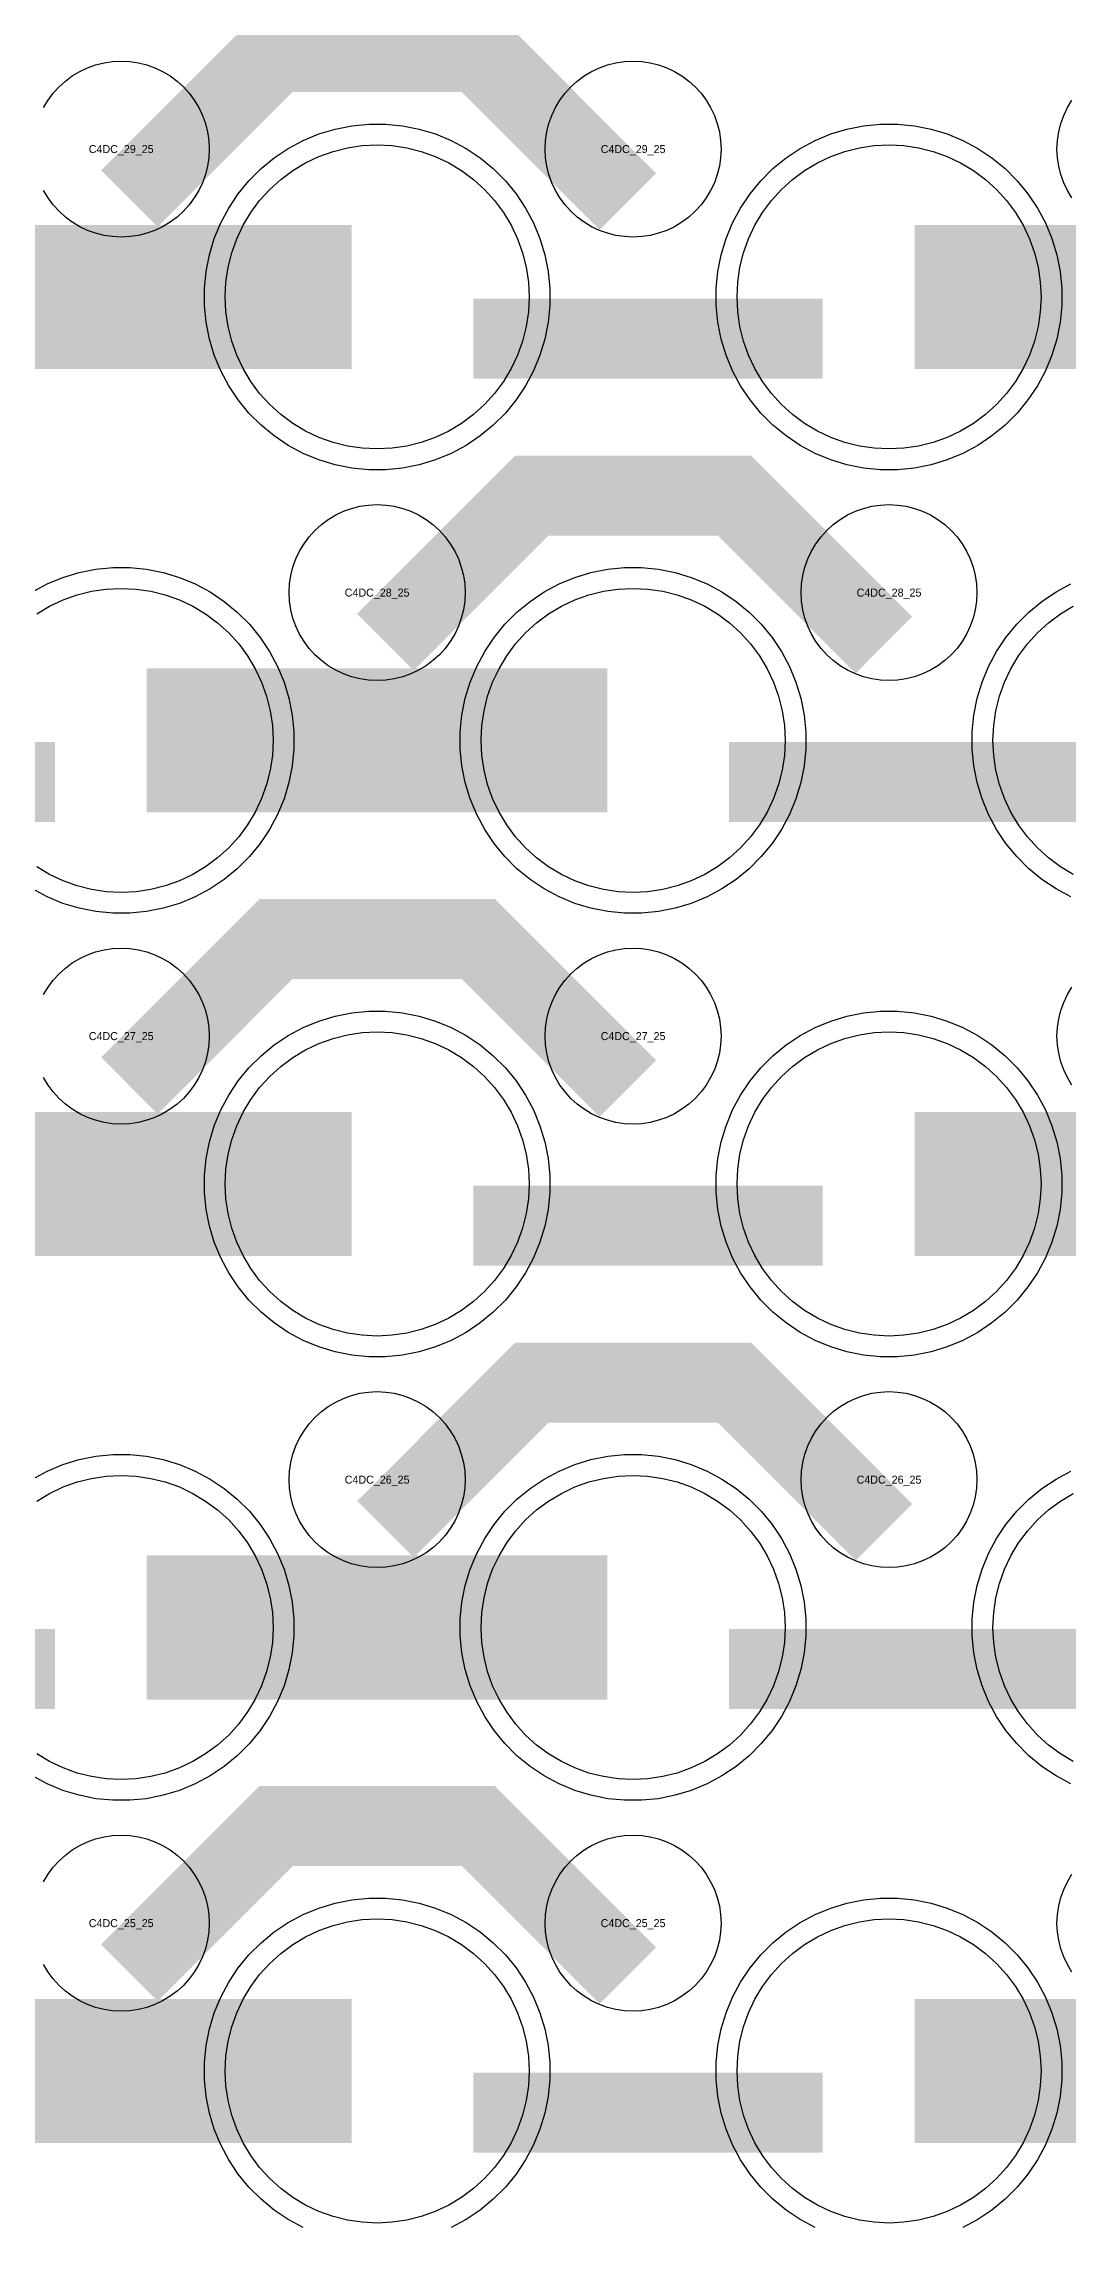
# Model space of a CAD drawing. Extents: x -11880 to 11880, y -14992 to 14992.
# Drawn here: x -4024 to -3704, y -11424 to -10742 of the extents above; entities that cross this region are included whole.
import ezdxf
from ezdxf.enums import TextEntityAlignment as Align

# ---------------------------------------------------------------- set-up
doc = ezdxf.new("R2010")
doc.units = 0
doc.header["$MEASUREMENT"] = 0
for name, color, linetype in [('GDS_775_DT_237', 138, 'CONTINUOUS'), ('RDL1_FS', 34, 'CONTINUOUS'), ('RDL_BS', 160, 'CONTINUOUS')]:
    doc.layers.add(name, color=color, linetype=linetype)

msp = doc.modelspace()

# ---------------------------------------------------------------- linework, layer by layer
at = {"layer": 'RDL1_FS'}
for points in [[(-3920, -10868.714), (-3924.657, -10868.485), (-3929.268, -10867.801), (-3933.791, -10866.669), (-3938.181, -10865.097), (-3942.395, -10863.105), (-3946.395, -10860.707), (-3950.14, -10857.929), (-3953.594, -10854.799), (-3956.724, -10851.345), (-3959.502, -10847.6), (-3961.9, -10843.6), (-3963.892, -10839.386), (-3965.464, -10834.996), (-3966.596, -10830.473), (-3967.28, -10825.862), (-3967.509, -10821.205), (-3967.28, -10816.548), (-3966.596, -10811.937), (-3965.464, -10807.414), (-3963.892, -10803.024), (-3961.9, -10798.81), (-3959.502, -10794.81), (-3956.724, -10791.065), (-3953.594, -10787.611), (-3950.14, -10784.481), (-3946.395, -10781.703), (-3942.395, -10779.305), (-3938.181, -10777.313), (-3933.791, -10775.741), (-3929.268, -10774.609), (-3924.657, -10773.925), (-3920, -10773.696), (-3915.343, -10773.925), (-3910.732, -10774.609), (-3906.209, -10775.741), (-3901.819, -10777.313), (-3897.605, -10779.305), (-3893.605, -10781.703), (-3889.86, -10784.481), (-3886.406, -10787.611), (-3883.276, -10791.065), (-3880.498, -10794.81), (-3878.1, -10798.81), (-3876.108, -10803.024), (-3874.536, -10807.414), (-3873.404, -10811.937), (-3872.72, -10816.548), (-3872.491, -10821.205), (-3872.72, -10825.862), (-3873.404, -10830.473), (-3874.536, -10834.996), (-3876.108, -10839.386), (-3878.1, -10843.6), (-3880.498, -10847.6), (-3883.276, -10851.345), (-3886.406, -10854.799), (-3889.86, -10857.929), (-3893.605, -10860.707), (-3897.605, -10863.105), (-3901.819, -10865.097), (-3906.209, -10866.669), (-3910.732, -10867.801), (-3915.343, -10868.485)], [(-3760, -10868.714), (-3764.657, -10868.485), (-3769.268, -10867.801), (-3773.791, -10866.669), (-3778.181, -10865.097), (-3782.395, -10863.105), (-3786.395, -10860.707), (-3790.14, -10857.929), (-3793.594, -10854.799), (-3796.724, -10851.345), (-3799.502, -10847.6), (-3801.9, -10843.6), (-3803.892, -10839.386), (-3805.464, -10834.996), (-3806.596, -10830.473), (-3807.28, -10825.862), (-3807.509, -10821.205), (-3807.28, -10816.548), (-3806.596, -10811.937), (-3805.464, -10807.414), (-3803.892, -10803.024), (-3801.9, -10798.81), (-3799.502, -10794.81), (-3796.724, -10791.065), (-3793.594, -10787.611), (-3790.14, -10784.481), (-3786.395, -10781.703), (-3782.395, -10779.305), (-3778.181, -10777.313), (-3773.791, -10775.741), (-3769.268, -10774.609), (-3764.657, -10773.925), (-3760, -10773.696), (-3755.343, -10773.925), (-3750.732, -10774.609), (-3746.209, -10775.741), (-3741.819, -10777.313), (-3737.605, -10779.305), (-3733.605, -10781.703), (-3729.86, -10784.481), (-3726.406, -10787.611), (-3723.276, -10791.065), (-3720.498, -10794.81), (-3718.1, -10798.81), (-3716.108, -10803.024), (-3714.536, -10807.414), (-3713.404, -10811.937), (-3712.72, -10816.548), (-3712.491, -10821.205), (-3712.72, -10825.862), (-3713.404, -10830.473), (-3714.536, -10834.996), (-3716.108, -10839.386), (-3718.1, -10843.6), (-3720.498, -10847.6), (-3723.276, -10851.345), (-3726.406, -10854.799), (-3729.86, -10857.929), (-3733.605, -10860.707), (-3737.605, -10863.105), (-3741.819, -10865.097), (-3746.209, -10866.669), (-3750.732, -10867.801), (-3755.343, -10868.485)], [(-3840, -11284.409), (-3844.657, -11284.18), (-3849.268, -11283.496), (-3853.791, -11282.364), (-3858.181, -11280.792), (-3862.395, -11278.8), (-3866.395, -11276.402), (-3870.14, -11273.624), (-3873.594, -11270.494), (-3876.724, -11267.04), (-3879.502, -11263.295), (-3881.9, -11259.295), (-3883.892, -11255.081), (-3885.464, -11250.691), (-3886.596, -11246.168), (-3887.28, -11241.557), (-3887.509, -11236.9), (-3887.28, -11232.243), (-3886.596, -11227.632), (-3885.464, -11223.109), (-3883.892, -11218.719), (-3881.9, -11214.505), (-3879.502, -11210.505), (-3876.724, -11206.76), (-3873.594, -11203.306), (-3870.14, -11200.176), (-3866.395, -11197.398), (-3862.395, -11195), (-3858.181, -11193.008), (-3853.791, -11191.436), (-3849.268, -11190.304), (-3844.657, -11189.62), (-3840, -11189.391), (-3835.343, -11189.62), (-3830.732, -11190.304), (-3826.209, -11191.436), (-3821.819, -11193.008), (-3817.605, -11195), (-3813.605, -11197.398), (-3809.86, -11200.176), (-3806.406, -11203.306), (-3803.276, -11206.76), (-3800.498, -11210.505), (-3798.1, -11214.505), (-3796.108, -11218.719), (-3794.536, -11223.109), (-3793.404, -11227.632), (-3792.72, -11232.243), (-3792.491, -11236.9), (-3792.72, -11241.557), (-3793.404, -11246.168), (-3794.536, -11250.691), (-3796.108, -11255.081), (-3798.1, -11259.295), (-3800.498, -11263.295), (-3803.276, -11267.04), (-3806.406, -11270.494), (-3809.86, -11273.624), (-3813.605, -11276.402), (-3817.605, -11278.8), (-3821.819, -11280.792), (-3826.209, -11282.364), (-3830.732, -11283.496), (-3835.343, -11284.18)], [(-3920, -11422.969), (-3924.657, -11422.74), (-3929.268, -11422.056), (-3933.791, -11420.924), (-3938.181, -11419.352), (-3942.395, -11417.36), (-3946.395, -11414.962), (-3950.14, -11412.184), (-3953.594, -11409.054), (-3956.724, -11405.6), (-3959.502, -11401.855), (-3961.9, -11397.855), (-3963.892, -11393.641), (-3965.464, -11389.251), (-3966.596, -11384.728), (-3967.28, -11380.117), (-3967.509, -11375.46), (-3967.28, -11370.803), (-3966.596, -11366.192), (-3965.464, -11361.669), (-3963.892, -11357.279), (-3961.9, -11353.065), (-3959.502, -11349.065), (-3956.724, -11345.32), (-3953.594, -11341.866), (-3950.14, -11338.736), (-3946.395, -11335.958), (-3942.395, -11333.56), (-3938.181, -11331.568), (-3933.791, -11329.996), (-3929.268, -11328.864), (-3924.657, -11328.18), (-3920, -11327.951), (-3915.343, -11328.18), (-3910.732, -11328.864), (-3906.209, -11329.996), (-3901.819, -11331.568), (-3897.605, -11333.56), (-3893.605, -11335.958), (-3889.86, -11338.736), (-3886.406, -11341.866), (-3883.276, -11345.32), (-3880.498, -11349.065), (-3878.1, -11353.065), (-3876.108, -11357.279), (-3874.536, -11361.669), (-3873.404, -11366.192), (-3872.72, -11370.803), (-3872.491, -11375.46), (-3872.72, -11380.117), (-3873.404, -11384.728), (-3874.536, -11389.251), (-3876.108, -11393.641), (-3878.1, -11397.855), (-3880.498, -11401.855), (-3883.276, -11405.6), (-3886.406, -11409.054), (-3889.86, -11412.184), (-3893.605, -11414.962), (-3897.605, -11417.36), (-3901.819, -11419.352), (-3906.209, -11420.924), (-3910.732, -11422.056), (-3915.343, -11422.74)], [(-3760, -11422.969), (-3764.657, -11422.74), (-3769.268, -11422.056), (-3773.791, -11420.924), (-3778.181, -11419.352), (-3782.395, -11417.36), (-3786.395, -11414.962), (-3790.14, -11412.184), (-3793.594, -11409.054), (-3796.724, -11405.6), (-3799.502, -11401.855), (-3801.9, -11397.855), (-3803.892, -11393.641), (-3805.464, -11389.251), (-3806.596, -11384.728), (-3807.28, -11380.117), (-3807.509, -11375.46), (-3807.28, -11370.803), (-3806.596, -11366.192), (-3805.464, -11361.669), (-3803.892, -11357.279), (-3801.9, -11353.065), (-3799.502, -11349.065), (-3796.724, -11345.32), (-3793.594, -11341.866), (-3790.14, -11338.736), (-3786.395, -11335.958), (-3782.395, -11333.56), (-3778.181, -11331.568), (-3773.791, -11329.996), (-3769.268, -11328.864), (-3764.657, -11328.18), (-3760, -11327.951), (-3755.343, -11328.18), (-3750.732, -11328.864), (-3746.209, -11329.996), (-3741.819, -11331.568), (-3737.605, -11333.56), (-3733.605, -11335.958), (-3729.86, -11338.736), (-3726.406, -11341.866), (-3723.276, -11345.32), (-3720.498, -11349.065), (-3718.1, -11353.065), (-3716.108, -11357.279), (-3714.536, -11361.669), (-3713.404, -11366.192), (-3712.72, -11370.803), (-3712.491, -11375.46), (-3712.72, -11380.117), (-3713.404, -11384.728), (-3714.536, -11389.251), (-3716.108, -11393.641), (-3718.1, -11397.855), (-3720.498, -11401.855), (-3723.276, -11405.6), (-3726.406, -11409.054), (-3729.86, -11412.184), (-3733.605, -11414.962), (-3737.605, -11417.36), (-3741.819, -11419.352), (-3746.209, -11420.924), (-3750.732, -11422.056), (-3755.343, -11422.74)]]:
    msp.add_lwpolyline(points, close=True, dxfattribs=at)
for points in [[(-4071.998, -10821.205, 45, 45, 0), (-3999.998, -10821.205, 45, 45, 0)], [(-3999.998, -10821.205, 45, 45, 0), (-3927.998, -10821.205, 45, 45, 0)], [(-3751.998, -10821.205, 45, 45, 0), (-3679.998, -10821.205, 45, 45, 0)], [(-3991.998, -11236.9, 45, 45, 0), (-3919.998, -11236.9, 45, 45, 0)], [(-3919.998, -11236.9, 45, 45, 0), (-3847.998, -11236.9, 45, 45, 0)], [(-4071.998, -11375.46, 45, 45, 0), (-3999.998, -11375.46, 45, 45, 0)], [(-3999.998, -11375.46, 45, 45, 0), (-3927.998, -11375.46, 45, 45, 0)], [(-3751.998, -11375.46, 45, 45, 0), (-3679.998, -11375.46, 45, 45, 0)]]:
    msp.add_lwpolyline(points, format="xyseb", dxfattribs=at)
at = {"layer": 'RDL1_FS', "color": 240, "true_color": 0xed1f24}
for points in [[(-4026.395, -10920.268), (-4022.395, -10917.87), (-4018.181, -10915.878), (-4013.791, -10914.306), (-4009.268, -10913.174), (-4004.657, -10912.49), (-4000, -10912.261), (-3995.343, -10912.49), (-3990.732, -10913.174), (-3986.209, -10914.306), (-3981.819, -10915.878), (-3977.605, -10917.87), (-3973.605, -10920.268), (-3969.86, -10923.046), (-3966.406, -10926.176), (-3963.276, -10929.63), (-3960.498, -10933.375), (-3958.1, -10937.375), (-3956.108, -10941.589), (-3954.536, -10945.979), (-3953.404, -10950.502), (-3952.72, -10955.113), (-3952.491, -10959.77), (-3952.72, -10964.427), (-3953.404, -10969.038), (-3954.536, -10973.561), (-3956.108, -10977.951), (-3958.1, -10982.165), (-3960.498, -10986.165), (-3963.276, -10989.91), (-3966.406, -10993.364), (-3969.86, -10996.494), (-3973.605, -10999.272), (-3977.605, -11001.67), (-3981.819, -11003.662), (-3986.209, -11005.234), (-3990.732, -11006.366), (-3995.343, -11007.05), (-4000, -11007.279), (-4004.657, -11007.05), (-4009.268, -11006.366), (-4013.791, -11005.234), (-4018.181, -11003.662), (-4022.395, -11001.67), (-4026.395, -10999.272)], [(-3702.395, -11001.67), (-3706.395, -10999.272), (-3710.14, -10996.494), (-3713.594, -10993.364), (-3716.724, -10989.91), (-3719.502, -10986.165), (-3721.9, -10982.165), (-3723.892, -10977.951), (-3725.464, -10973.561), (-3726.596, -10969.038), (-3727.28, -10964.427), (-3727.509, -10959.77), (-3727.28, -10955.113), (-3726.596, -10950.502), (-3725.464, -10945.979), (-3723.892, -10941.589), (-3721.9, -10937.375), (-3719.502, -10933.375), (-3716.724, -10929.63), (-3713.594, -10926.176), (-3710.14, -10923.046), (-3706.395, -10920.268), (-3702.395, -10917.87)]]:
    msp.add_lwpolyline(points, dxfattribs=at)
for points in [[(-3840, -11007.279), (-3844.657, -11007.05), (-3849.268, -11006.366), (-3853.791, -11005.234), (-3858.181, -11003.662), (-3862.395, -11001.67), (-3866.395, -10999.272), (-3870.14, -10996.494), (-3873.594, -10993.364), (-3876.724, -10989.91), (-3879.502, -10986.165), (-3881.9, -10982.165), (-3883.892, -10977.951), (-3885.464, -10973.561), (-3886.596, -10969.038), (-3887.28, -10964.427), (-3887.509, -10959.77), (-3887.28, -10955.113), (-3886.596, -10950.502), (-3885.464, -10945.979), (-3883.892, -10941.589), (-3881.9, -10937.375), (-3879.502, -10933.375), (-3876.724, -10929.63), (-3873.594, -10926.176), (-3870.14, -10923.046), (-3866.395, -10920.268), (-3862.395, -10917.87), (-3858.181, -10915.878), (-3853.791, -10914.306), (-3849.268, -10913.174), (-3844.657, -10912.49), (-3840, -10912.261), (-3835.343, -10912.49), (-3830.732, -10913.174), (-3826.209, -10914.306), (-3821.819, -10915.878), (-3817.605, -10917.87), (-3813.605, -10920.268), (-3809.86, -10923.046), (-3806.406, -10926.176), (-3803.276, -10929.63), (-3800.498, -10933.375), (-3798.1, -10937.375), (-3796.108, -10941.589), (-3794.536, -10945.979), (-3793.404, -10950.502), (-3792.72, -10955.113), (-3792.491, -10959.77), (-3792.72, -10964.427), (-3793.404, -10969.038), (-3794.536, -10973.561), (-3796.108, -10977.951), (-3798.1, -10982.165), (-3800.498, -10986.165), (-3803.276, -10989.91), (-3806.406, -10993.364), (-3809.86, -10996.494), (-3813.605, -10999.272), (-3817.605, -11001.67), (-3821.819, -11003.662), (-3826.209, -11005.234), (-3830.732, -11006.366), (-3835.343, -11007.05)], [(-3920, -11145.844), (-3924.657, -11145.615), (-3929.268, -11144.931), (-3933.791, -11143.799), (-3938.181, -11142.227), (-3942.395, -11140.235), (-3946.395, -11137.837), (-3950.14, -11135.059), (-3953.594, -11131.929), (-3956.724, -11128.475), (-3959.502, -11124.73), (-3961.9, -11120.73), (-3963.892, -11116.516), (-3965.464, -11112.126), (-3966.596, -11107.603), (-3967.28, -11102.992), (-3967.509, -11098.335), (-3967.28, -11093.678), (-3966.596, -11089.067), (-3965.464, -11084.544), (-3963.892, -11080.154), (-3961.9, -11075.94), (-3959.502, -11071.94), (-3956.724, -11068.195), (-3953.594, -11064.741), (-3950.14, -11061.611), (-3946.395, -11058.833), (-3942.395, -11056.435), (-3938.181, -11054.443), (-3933.791, -11052.871), (-3929.268, -11051.739), (-3924.657, -11051.055), (-3920, -11050.826), (-3915.343, -11051.055), (-3910.732, -11051.739), (-3906.209, -11052.871), (-3901.819, -11054.443), (-3897.605, -11056.435), (-3893.605, -11058.833), (-3889.86, -11061.611), (-3886.406, -11064.741), (-3883.276, -11068.195), (-3880.498, -11071.94), (-3878.1, -11075.94), (-3876.108, -11080.154), (-3874.536, -11084.544), (-3873.404, -11089.067), (-3872.72, -11093.678), (-3872.491, -11098.335), (-3872.72, -11102.992), (-3873.404, -11107.603), (-3874.536, -11112.126), (-3876.108, -11116.516), (-3878.1, -11120.73), (-3880.498, -11124.73), (-3883.276, -11128.475), (-3886.406, -11131.929), (-3889.86, -11135.059), (-3893.605, -11137.837), (-3897.605, -11140.235), (-3901.819, -11142.227), (-3906.209, -11143.799), (-3910.732, -11144.931), (-3915.343, -11145.615)], [(-3760, -11145.844), (-3764.657, -11145.615), (-3769.268, -11144.931), (-3773.791, -11143.799), (-3778.181, -11142.227), (-3782.395, -11140.235), (-3786.395, -11137.837), (-3790.14, -11135.059), (-3793.594, -11131.929), (-3796.724, -11128.475), (-3799.502, -11124.73), (-3801.9, -11120.73), (-3803.892, -11116.516), (-3805.464, -11112.126), (-3806.596, -11107.603), (-3807.28, -11102.992), (-3807.509, -11098.335), (-3807.28, -11093.678), (-3806.596, -11089.067), (-3805.464, -11084.544), (-3803.892, -11080.154), (-3801.9, -11075.94), (-3799.502, -11071.94), (-3796.724, -11068.195), (-3793.594, -11064.741), (-3790.14, -11061.611), (-3786.395, -11058.833), (-3782.395, -11056.435), (-3778.181, -11054.443), (-3773.791, -11052.871), (-3769.268, -11051.739), (-3764.657, -11051.055), (-3760, -11050.826), (-3755.343, -11051.055), (-3750.732, -11051.739), (-3746.209, -11052.871), (-3741.819, -11054.443), (-3737.605, -11056.435), (-3733.605, -11058.833), (-3729.86, -11061.611), (-3726.406, -11064.741), (-3723.276, -11068.195), (-3720.498, -11071.94), (-3718.1, -11075.94), (-3716.108, -11080.154), (-3714.536, -11084.544), (-3713.404, -11089.067), (-3712.72, -11093.678), (-3712.491, -11098.335), (-3712.72, -11102.992), (-3713.404, -11107.603), (-3714.536, -11112.126), (-3716.108, -11116.516), (-3718.1, -11120.73), (-3720.498, -11124.73), (-3723.276, -11128.475), (-3726.406, -11131.929), (-3729.86, -11135.059), (-3733.605, -11137.837), (-3737.605, -11140.235), (-3741.819, -11142.227), (-3746.209, -11143.799), (-3750.732, -11144.931), (-3755.343, -11145.615)]]:
    msp.add_lwpolyline(points, close=True, dxfattribs=at)
for points in [[(-3991.998, -10959.77, 45, 45, 0), (-3919.998, -10959.77, 45, 45, 0)], [(-3919.998, -10959.77, 45, 45, 0), (-3847.998, -10959.77, 45, 45, 0)], [(-4071.998, -11098.335, 45, 45, 0), (-3999.998, -11098.335, 45, 45, 0)], [(-3999.998, -11098.335, 45, 45, 0), (-3927.998, -11098.335, 45, 45, 0)], [(-3751.998, -11098.335, 45, 45, 0), (-3679.998, -11098.335, 45, 45, 0)]]:
    msp.add_lwpolyline(points, format="xyseb", dxfattribs=at)
at = {"layer": 'RDL1_FS'}
for points in [[(-4026.395, -11197.398), (-4022.395, -11195), (-4018.181, -11193.008), (-4013.791, -11191.436), (-4009.268, -11190.304), (-4004.657, -11189.62), (-4000, -11189.391), (-3995.343, -11189.62), (-3990.732, -11190.304), (-3986.209, -11191.436), (-3981.819, -11193.008), (-3977.605, -11195), (-3973.605, -11197.398), (-3969.86, -11200.176), (-3966.406, -11203.306), (-3963.276, -11206.76), (-3960.498, -11210.505), (-3958.1, -11214.505), (-3956.108, -11218.719), (-3954.536, -11223.109), (-3953.404, -11227.632), (-3952.72, -11232.243), (-3952.491, -11236.9), (-3952.72, -11241.557), (-3953.404, -11246.168), (-3954.536, -11250.691), (-3956.108, -11255.081), (-3958.1, -11259.295), (-3960.498, -11263.295), (-3963.276, -11267.04), (-3966.406, -11270.494), (-3969.86, -11273.624), (-3973.605, -11276.402), (-3977.605, -11278.8), (-3981.819, -11280.792), (-3986.209, -11282.364), (-3990.732, -11283.496), (-3995.343, -11284.18), (-4000, -11284.409), (-4004.657, -11284.18), (-4009.268, -11283.496), (-4013.791, -11282.364), (-4018.181, -11280.792), (-4022.395, -11278.8), (-4026.395, -11276.402)], [(-3702.395, -11278.8), (-3706.395, -11276.402), (-3710.14, -11273.624), (-3713.594, -11270.494), (-3716.724, -11267.04), (-3719.502, -11263.295), (-3721.9, -11259.295), (-3723.892, -11255.081), (-3725.464, -11250.691), (-3726.596, -11246.168), (-3727.28, -11241.557), (-3727.509, -11236.9), (-3727.28, -11232.243), (-3726.596, -11227.632), (-3725.464, -11223.109), (-3723.892, -11218.719), (-3721.9, -11214.505), (-3719.502, -11210.505), (-3716.724, -11206.76), (-3713.594, -11203.306), (-3710.14, -11200.176), (-3706.395, -11197.398), (-3702.395, -11195)]]:
    msp.add_lwpolyline(points, dxfattribs=at)
at = {"layer": 'RDL_BS'}
for points in [[(-3997.438, -10790.519, 25, 25, 0), (-3951.623, -10744.704, 25, 25, 0), (-3918.07, -10744.704, 25, 25, 0)], [(-3841.599, -10791.418, 25, 25, 0), (-3888.313, -10744.704, 25, 25, 0), (-3918.071, -10744.704, 25, 25, 0)], [(-3889.984, -10834.218, 25, 25, 0), (-3780.719, -10834.218, 25, 25, 0)], [(-3917.438, -10929.084, 25, 25, 0), (-3871.623, -10883.269, 25, 25, 0), (-3838.07, -10883.269, 25, 25, 0)], [(-3761.599, -10929.983, 25, 25, 0), (-3808.313, -10883.269, 25, 25, 0), (-3838.071, -10883.269, 25, 25, 0)], [(-3997.438, -11067.649, 25, 25, 0), (-3951.623, -11021.834, 25, 25, 0), (-3918.07, -11021.834, 25, 25, 0)], [(-3841.599, -11068.548, 25, 25, 0), (-3888.313, -11021.834, 25, 25, 0), (-3918.071, -11021.834, 25, 25, 0)], [(-3917.438, -11206.214, 25, 25, 0), (-3871.623, -11160.399, 25, 25, 0), (-3838.07, -11160.399, 25, 25, 0)], [(-3761.599, -11207.113, 25, 25, 0), (-3808.313, -11160.399, 25, 25, 0), (-3838.071, -11160.399, 25, 25, 0)], [(-4129.984, -11249.913, 25, 25, 0), (-4020.719, -11249.913, 25, 25, 0)], [(-3809.984, -11249.913, 25, 25, 0), (-3700.719, -11249.913, 25, 25, 0)], [(-3997.438, -11344.774, 25, 25, 0), (-3951.623, -11298.959, 25, 25, 0), (-3918.07, -11298.959, 25, 25, 0)], [(-3841.599, -11345.673, 25, 25, 0), (-3888.313, -11298.959, 25, 25, 0), (-3918.071, -11298.959, 25, 25, 0)], [(-3889.984, -11388.473, 25, 25, 0), (-3780.719, -11388.473, 25, 25, 0)]]:
    msp.add_lwpolyline(points, format="xyseb", dxfattribs=at)
for points in [[(-4024.25, -10762.061), (-4022.857, -10759.737), (-4021.254, -10757.574), (-4019.442, -10755.575), (-4017.443, -10753.763), (-4015.28, -10752.16), (-4012.956, -10750.767), (-4010.519, -10749.615), (-4007.984, -10748.708), (-4005.365, -10748.051), (-4002.693, -10747.655), (-4000, -10747.523), (-3997.307, -10747.655), (-3994.635, -10748.051), (-3992.016, -10748.708), (-3989.481, -10749.615), (-3987.044, -10750.767), (-3984.72, -10752.16), (-3982.557, -10753.763), (-3980.558, -10755.575), (-3978.746, -10757.574), (-3977.143, -10759.737), (-3975.75, -10762.061), (-3974.598, -10764.498), (-3973.691, -10767.033), (-3973.034, -10769.652), (-3972.638, -10772.324), (-3972.506, -10775.017), (-3972.638, -10777.71), (-3973.034, -10780.382), (-3973.691, -10783.001), (-3974.598, -10785.536), (-3975.75, -10787.973), (-3977.143, -10790.297), (-3978.746, -10792.46), (-3980.558, -10794.459), (-3982.557, -10796.271), (-3984.72, -10797.874), (-3987.044, -10799.267), (-3989.481, -10800.419), (-3992.016, -10801.326), (-3994.635, -10801.983), (-3997.307, -10802.379), (-4000, -10802.511), (-4002.693, -10802.379), (-4005.365, -10801.983), (-4007.984, -10801.326), (-4010.519, -10800.419), (-4012.956, -10799.267), (-4015.28, -10797.874), (-4017.443, -10796.271), (-4019.442, -10794.459), (-4021.254, -10792.46), (-4022.857, -10790.297), (-4024.25, -10787.973)], [(-3702.857, -10790.297), (-3704.25, -10787.973), (-3705.402, -10785.536), (-3706.309, -10783.001), (-3706.966, -10780.382), (-3707.362, -10777.71), (-3707.494, -10775.017), (-3707.362, -10772.324), (-3706.966, -10769.652), (-3706.309, -10767.033), (-3705.402, -10764.498), (-3704.25, -10762.061), (-3702.857, -10759.737)], [(-4024.25, -11039.191), (-4022.857, -11036.867), (-4021.254, -11034.704), (-4019.442, -11032.705), (-4017.443, -11030.893), (-4015.28, -11029.29), (-4012.956, -11027.897), (-4010.519, -11026.745), (-4007.984, -11025.838), (-4005.365, -11025.181), (-4002.693, -11024.785), (-4000, -11024.653), (-3997.307, -11024.785), (-3994.635, -11025.181), (-3992.016, -11025.838), (-3989.481, -11026.745), (-3987.044, -11027.897), (-3984.72, -11029.29), (-3982.557, -11030.893), (-3980.558, -11032.705), (-3978.746, -11034.704), (-3977.143, -11036.867), (-3975.75, -11039.191), (-3974.598, -11041.628), (-3973.691, -11044.163), (-3973.034, -11046.782), (-3972.638, -11049.454), (-3972.506, -11052.147), (-3972.638, -11054.84), (-3973.034, -11057.512), (-3973.691, -11060.131), (-3974.598, -11062.666), (-3975.75, -11065.103), (-3977.143, -11067.427), (-3978.746, -11069.59), (-3980.558, -11071.589), (-3982.557, -11073.401), (-3984.72, -11075.004), (-3987.044, -11076.397), (-3989.481, -11077.549), (-3992.016, -11078.456), (-3994.635, -11079.113), (-3997.307, -11079.509), (-4000, -11079.641), (-4002.693, -11079.509), (-4005.365, -11079.113), (-4007.984, -11078.456), (-4010.519, -11077.549), (-4012.956, -11076.397), (-4015.28, -11075.004), (-4017.443, -11073.401), (-4019.442, -11071.589), (-4021.254, -11069.59), (-4022.857, -11067.427), (-4024.25, -11065.103)], [(-3702.857, -11067.427), (-3704.25, -11065.103), (-3705.402, -11062.666), (-3706.309, -11060.131), (-3706.966, -11057.512), (-3707.362, -11054.84), (-3707.494, -11052.147), (-3707.362, -11049.454), (-3706.966, -11046.782), (-3706.309, -11044.163), (-3705.402, -11041.628), (-3704.25, -11039.191), (-3702.857, -11036.867)], [(-4027.777, -11190.517), (-4023.115, -11188.025), (-4018.205, -11185.994), (-4013.165, -11184.463), (-4007.938, -11183.417), (-4002.644, -11182.9), (-3997.356, -11182.9), (-3992.062, -11183.417), (-3986.835, -11184.463), (-3981.795, -11185.994), (-3976.885, -11188.025), (-3972.223, -11190.517), (-3967.809, -11193.464), (-3963.708, -11196.826), (-3959.926, -11200.608), (-3956.564, -11204.709), (-3953.617, -11209.123), (-3951.125, -11213.785), (-3949.094, -11218.695), (-3947.563, -11223.735), (-3946.517, -11228.962), (-3946, -11234.256), (-3946, -11239.544), (-3946.517, -11244.838), (-3947.563, -11250.065), (-3949.094, -11255.105), (-3951.125, -11260.015), (-3953.617, -11264.677), (-3956.564, -11269.091), (-3959.926, -11273.192), (-3963.708, -11276.974), (-3967.809, -11280.336), (-3972.223, -11283.283), (-3976.885, -11285.775), (-3981.795, -11287.806), (-3986.835, -11289.337), (-3992.062, -11290.383), (-3997.356, -11290.9), (-4002.644, -11290.9), (-4007.938, -11290.383), (-4013.165, -11289.337), (-4018.205, -11287.806), (-4023.115, -11285.775), (-4027.777, -11283.283)], [(-3703.115, -11285.775), (-3707.777, -11283.283), (-3712.191, -11280.336), (-3716.292, -11276.974), (-3720.074, -11273.192), (-3723.436, -11269.091), (-3726.383, -11264.677), (-3728.875, -11260.015), (-3730.906, -11255.105), (-3732.437, -11250.065), (-3733.483, -11244.838), (-3734, -11239.544), (-3734, -11234.256), (-3733.483, -11228.962), (-3732.437, -11223.735), (-3730.906, -11218.695), (-3728.875, -11213.785), (-3726.383, -11209.123), (-3723.436, -11204.709), (-3720.074, -11200.608), (-3716.292, -11196.826), (-3712.191, -11193.464), (-3707.777, -11190.517), (-3703.115, -11188.025)], [(-4024.25, -11316.316), (-4022.857, -11313.992), (-4021.254, -11311.829), (-4019.442, -11309.83), (-4017.443, -11308.018), (-4015.28, -11306.415), (-4012.956, -11305.022), (-4010.519, -11303.87), (-4007.984, -11302.963), (-4005.365, -11302.306), (-4002.693, -11301.91), (-4000, -11301.778), (-3997.307, -11301.91), (-3994.635, -11302.306), (-3992.016, -11302.963), (-3989.481, -11303.87), (-3987.044, -11305.022), (-3984.72, -11306.415), (-3982.557, -11308.018), (-3980.558, -11309.83), (-3978.746, -11311.829), (-3977.143, -11313.992), (-3975.75, -11316.316), (-3974.598, -11318.753), (-3973.691, -11321.288), (-3973.034, -11323.907), (-3972.638, -11326.579), (-3972.506, -11329.272), (-3972.638, -11331.965), (-3973.034, -11334.637), (-3973.691, -11337.256), (-3974.598, -11339.791), (-3975.75, -11342.228), (-3977.143, -11344.552), (-3978.746, -11346.715), (-3980.558, -11348.714), (-3982.557, -11350.526), (-3984.72, -11352.129), (-3987.044, -11353.522), (-3989.481, -11354.674), (-3992.016, -11355.581), (-3994.635, -11356.238), (-3997.307, -11356.634), (-4000, -11356.766), (-4002.693, -11356.634), (-4005.365, -11356.238), (-4007.984, -11355.581), (-4010.519, -11354.674), (-4012.956, -11353.522), (-4015.28, -11352.129), (-4017.443, -11350.526), (-4019.442, -11348.714), (-4021.254, -11346.715), (-4022.857, -11344.552), (-4024.25, -11342.228)], [(-3702.857, -11344.552), (-3704.25, -11342.228), (-3705.402, -11339.791), (-3706.309, -11337.256), (-3706.966, -11334.637), (-3707.362, -11331.965), (-3707.494, -11329.272), (-3707.362, -11326.579), (-3706.966, -11323.907), (-3706.309, -11321.288), (-3705.402, -11318.753), (-3704.25, -11316.316), (-3702.857, -11313.992)], [(-3943.115, -11424.335), (-3947.777, -11421.843), (-3952.191, -11418.896), (-3956.292, -11415.534), (-3960.074, -11411.752), (-3963.436, -11407.651), (-3966.383, -11403.237), (-3968.875, -11398.575), (-3970.906, -11393.665), (-3972.437, -11388.625), (-3973.483, -11383.398), (-3974, -11378.104), (-3974, -11372.816), (-3973.483, -11367.522), (-3972.437, -11362.295), (-3970.906, -11357.255), (-3968.875, -11352.345), (-3966.383, -11347.683), (-3963.436, -11343.269), (-3960.074, -11339.168), (-3956.292, -11335.386), (-3952.191, -11332.024), (-3947.777, -11329.077), (-3943.115, -11326.585), (-3938.205, -11324.554), (-3933.165, -11323.023), (-3927.938, -11321.977), (-3922.644, -11321.46), (-3917.356, -11321.46), (-3912.062, -11321.977), (-3906.835, -11323.023), (-3901.795, -11324.554), (-3896.885, -11326.585), (-3892.223, -11329.077), (-3887.809, -11332.024), (-3883.708, -11335.386), (-3879.926, -11339.168), (-3876.564, -11343.269), (-3873.617, -11347.683), (-3871.125, -11352.345), (-3869.094, -11357.255), (-3867.563, -11362.295), (-3866.517, -11367.522), (-3866, -11372.816), (-3866, -11378.104), (-3866.517, -11383.398), (-3867.563, -11388.625), (-3869.094, -11393.665), (-3871.125, -11398.575), (-3873.617, -11403.237), (-3876.564, -11407.651), (-3879.926, -11411.752), (-3883.708, -11415.534), (-3887.809, -11418.896), (-3892.223, -11421.843), (-3896.885, -11424.335)], [(-3783.115, -11424.335), (-3787.777, -11421.843), (-3792.191, -11418.896), (-3796.292, -11415.534), (-3800.074, -11411.752), (-3803.436, -11407.651), (-3806.383, -11403.237), (-3808.875, -11398.575), (-3810.906, -11393.665), (-3812.437, -11388.625), (-3813.483, -11383.398), (-3814, -11378.104), (-3814, -11372.816), (-3813.483, -11367.522), (-3812.437, -11362.295), (-3810.906, -11357.255), (-3808.875, -11352.345), (-3806.383, -11347.683), (-3803.436, -11343.269), (-3800.074, -11339.168), (-3796.292, -11335.386), (-3792.191, -11332.024), (-3787.777, -11329.077), (-3783.115, -11326.585), (-3778.205, -11324.554), (-3773.165, -11323.023), (-3767.938, -11321.977), (-3762.644, -11321.46), (-3757.356, -11321.46), (-3752.062, -11321.977), (-3746.835, -11323.023), (-3741.795, -11324.554), (-3736.885, -11326.585), (-3732.223, -11329.077), (-3727.809, -11332.024), (-3723.708, -11335.386), (-3719.926, -11339.168), (-3716.564, -11343.269), (-3713.617, -11347.683), (-3711.125, -11352.345), (-3709.094, -11357.255), (-3707.563, -11362.295), (-3706.517, -11367.522), (-3706, -11372.816), (-3706, -11378.104), (-3706.517, -11383.398), (-3707.563, -11388.625), (-3709.094, -11393.665), (-3711.125, -11398.575), (-3713.617, -11403.237), (-3716.564, -11407.651), (-3719.926, -11411.752), (-3723.708, -11415.534), (-3727.809, -11418.896), (-3732.223, -11421.843), (-3736.885, -11424.335)]]:
    msp.add_lwpolyline(points, dxfattribs=at)
for points in [[(-3840, -10802.511), (-3842.693, -10802.379), (-3845.365, -10801.983), (-3847.984, -10801.326), (-3850.519, -10800.419), (-3852.956, -10799.267), (-3855.28, -10797.874), (-3857.443, -10796.271), (-3859.442, -10794.459), (-3861.254, -10792.46), (-3862.857, -10790.297), (-3864.25, -10787.973), (-3865.402, -10785.536), (-3866.309, -10783.001), (-3866.966, -10780.382), (-3867.362, -10777.71), (-3867.494, -10775.017), (-3867.362, -10772.324), (-3866.966, -10769.652), (-3866.309, -10767.033), (-3865.402, -10764.498), (-3864.25, -10762.061), (-3862.857, -10759.737), (-3861.254, -10757.574), (-3859.442, -10755.575), (-3857.443, -10753.763), (-3855.28, -10752.16), (-3852.956, -10750.767), (-3850.519, -10749.615), (-3847.984, -10748.708), (-3845.365, -10748.051), (-3842.693, -10747.655), (-3840, -10747.523), (-3837.307, -10747.655), (-3834.635, -10748.051), (-3832.016, -10748.708), (-3829.481, -10749.615), (-3827.044, -10750.767), (-3824.72, -10752.16), (-3822.557, -10753.763), (-3820.558, -10755.575), (-3818.746, -10757.574), (-3817.143, -10759.737), (-3815.75, -10762.061), (-3814.598, -10764.498), (-3813.691, -10767.033), (-3813.034, -10769.652), (-3812.638, -10772.324), (-3812.506, -10775.017), (-3812.638, -10777.71), (-3813.034, -10780.382), (-3813.691, -10783.001), (-3814.598, -10785.536), (-3815.75, -10787.973), (-3817.143, -10790.297), (-3818.746, -10792.46), (-3820.558, -10794.459), (-3822.557, -10796.271), (-3824.72, -10797.874), (-3827.044, -10799.267), (-3829.481, -10800.419), (-3832.016, -10801.326), (-3834.635, -10801.983), (-3837.307, -10802.379)], [(-3922.644, -10875.205), (-3927.938, -10874.688), (-3933.165, -10873.642), (-3938.205, -10872.111), (-3943.115, -10870.08), (-3947.777, -10867.588), (-3952.191, -10864.641), (-3956.292, -10861.279), (-3960.074, -10857.497), (-3963.436, -10853.396), (-3966.383, -10848.982), (-3968.875, -10844.32), (-3970.906, -10839.41), (-3972.437, -10834.37), (-3973.483, -10829.143), (-3974, -10823.849), (-3974, -10818.561), (-3973.483, -10813.267), (-3972.437, -10808.04), (-3970.906, -10803), (-3968.875, -10798.09), (-3966.383, -10793.428), (-3963.436, -10789.014), (-3960.074, -10784.913), (-3956.292, -10781.131), (-3952.191, -10777.769), (-3947.777, -10774.822), (-3943.115, -10772.33), (-3938.205, -10770.299), (-3933.165, -10768.768), (-3927.938, -10767.722), (-3922.644, -10767.205), (-3917.356, -10767.205), (-3912.062, -10767.722), (-3906.835, -10768.768), (-3901.795, -10770.299), (-3896.885, -10772.33), (-3892.223, -10774.822), (-3887.809, -10777.769), (-3883.708, -10781.131), (-3879.926, -10784.913), (-3876.564, -10789.014), (-3873.617, -10793.428), (-3871.125, -10798.09), (-3869.094, -10803), (-3867.563, -10808.04), (-3866.517, -10813.267), (-3866, -10818.561), (-3866, -10823.849), (-3866.517, -10829.143), (-3867.563, -10834.37), (-3869.094, -10839.41), (-3871.125, -10844.32), (-3873.617, -10848.982), (-3876.564, -10853.396), (-3879.926, -10857.497), (-3883.708, -10861.279), (-3887.809, -10864.641), (-3892.223, -10867.588), (-3896.885, -10870.08), (-3901.795, -10872.111), (-3906.835, -10873.642), (-3912.062, -10874.688), (-3917.356, -10875.205)], [(-3762.644, -10875.205), (-3767.938, -10874.688), (-3773.165, -10873.642), (-3778.205, -10872.111), (-3783.115, -10870.08), (-3787.777, -10867.588), (-3792.191, -10864.641), (-3796.292, -10861.279), (-3800.074, -10857.497), (-3803.436, -10853.396), (-3806.383, -10848.982), (-3808.875, -10844.32), (-3810.906, -10839.41), (-3812.437, -10834.37), (-3813.483, -10829.143), (-3814, -10823.849), (-3814, -10818.561), (-3813.483, -10813.267), (-3812.437, -10808.04), (-3810.906, -10803), (-3808.875, -10798.09), (-3806.383, -10793.428), (-3803.436, -10789.014), (-3800.074, -10784.913), (-3796.292, -10781.131), (-3792.191, -10777.769), (-3787.777, -10774.822), (-3783.115, -10772.33), (-3778.205, -10770.299), (-3773.165, -10768.768), (-3767.938, -10767.722), (-3762.644, -10767.205), (-3757.356, -10767.205), (-3752.062, -10767.722), (-3746.835, -10768.768), (-3741.795, -10770.299), (-3736.885, -10772.33), (-3732.223, -10774.822), (-3727.809, -10777.769), (-3723.708, -10781.131), (-3719.926, -10784.913), (-3716.564, -10789.014), (-3713.617, -10793.428), (-3711.125, -10798.09), (-3709.094, -10803), (-3707.563, -10808.04), (-3706.517, -10813.267), (-3706, -10818.561), (-3706, -10823.849), (-3706.517, -10829.143), (-3707.563, -10834.37), (-3709.094, -10839.41), (-3711.125, -10844.32), (-3713.617, -10848.982), (-3716.564, -10853.396), (-3719.926, -10857.497), (-3723.708, -10861.279), (-3727.809, -10864.641), (-3732.223, -10867.588), (-3736.885, -10870.08), (-3741.795, -10872.111), (-3746.835, -10873.642), (-3752.062, -10874.688), (-3757.356, -10875.205)], [(-3920, -10941.076), (-3922.693, -10940.944), (-3925.365, -10940.548), (-3927.984, -10939.891), (-3930.519, -10938.984), (-3932.956, -10937.832), (-3935.28, -10936.439), (-3937.443, -10934.836), (-3939.442, -10933.024), (-3941.254, -10931.025), (-3942.857, -10928.862), (-3944.25, -10926.538), (-3945.402, -10924.101), (-3946.309, -10921.566), (-3946.966, -10918.947), (-3947.362, -10916.275), (-3947.494, -10913.582), (-3947.362, -10910.889), (-3946.966, -10908.217), (-3946.309, -10905.598), (-3945.402, -10903.063), (-3944.25, -10900.626), (-3942.857, -10898.302), (-3941.254, -10896.139), (-3939.442, -10894.14), (-3937.443, -10892.328), (-3935.28, -10890.725), (-3932.956, -10889.332), (-3930.519, -10888.18), (-3927.984, -10887.273), (-3925.365, -10886.616), (-3922.693, -10886.22), (-3920, -10886.088), (-3917.307, -10886.22), (-3914.635, -10886.616), (-3912.016, -10887.273), (-3909.481, -10888.18), (-3907.044, -10889.332), (-3904.72, -10890.725), (-3902.557, -10892.328), (-3900.558, -10894.14), (-3898.746, -10896.139), (-3897.143, -10898.302), (-3895.75, -10900.626), (-3894.598, -10903.063), (-3893.691, -10905.598), (-3893.034, -10908.217), (-3892.638, -10910.889), (-3892.506, -10913.582), (-3892.638, -10916.275), (-3893.034, -10918.947), (-3893.691, -10921.566), (-3894.598, -10924.101), (-3895.75, -10926.538), (-3897.143, -10928.862), (-3898.746, -10931.025), (-3900.558, -10933.024), (-3902.557, -10934.836), (-3904.72, -10936.439), (-3907.044, -10937.832), (-3909.481, -10938.984), (-3912.016, -10939.891), (-3914.635, -10940.548), (-3917.307, -10940.944)], [(-3760, -10941.076), (-3762.693, -10940.944), (-3765.365, -10940.548), (-3767.984, -10939.891), (-3770.519, -10938.984), (-3772.956, -10937.832), (-3775.28, -10936.439), (-3777.443, -10934.836), (-3779.442, -10933.024), (-3781.254, -10931.025), (-3782.857, -10928.862), (-3784.25, -10926.538), (-3785.402, -10924.101), (-3786.309, -10921.566), (-3786.966, -10918.947), (-3787.362, -10916.275), (-3787.494, -10913.582), (-3787.362, -10910.889), (-3786.966, -10908.217), (-3786.309, -10905.598), (-3785.402, -10903.063), (-3784.25, -10900.626), (-3782.857, -10898.302), (-3781.254, -10896.139), (-3779.442, -10894.14), (-3777.443, -10892.328), (-3775.28, -10890.725), (-3772.956, -10889.332), (-3770.519, -10888.18), (-3767.984, -10887.273), (-3765.365, -10886.616), (-3762.693, -10886.22), (-3760, -10886.088), (-3757.307, -10886.22), (-3754.635, -10886.616), (-3752.016, -10887.273), (-3749.481, -10888.18), (-3747.044, -10889.332), (-3744.72, -10890.725), (-3742.557, -10892.328), (-3740.558, -10894.14), (-3738.746, -10896.139), (-3737.143, -10898.302), (-3735.75, -10900.626), (-3734.598, -10903.063), (-3733.691, -10905.598), (-3733.034, -10908.217), (-3732.638, -10910.889), (-3732.506, -10913.582), (-3732.638, -10916.275), (-3733.034, -10918.947), (-3733.691, -10921.566), (-3734.598, -10924.101), (-3735.75, -10926.538), (-3737.143, -10928.862), (-3738.746, -10931.025), (-3740.558, -10933.024), (-3742.557, -10934.836), (-3744.72, -10936.439), (-3747.044, -10937.832), (-3749.481, -10938.984), (-3752.016, -10939.891), (-3754.635, -10940.548), (-3757.307, -10940.944)], [(-3840, -11079.641), (-3842.693, -11079.509), (-3845.365, -11079.113), (-3847.984, -11078.456), (-3850.519, -11077.549), (-3852.956, -11076.397), (-3855.28, -11075.004), (-3857.443, -11073.401), (-3859.442, -11071.589), (-3861.254, -11069.59), (-3862.857, -11067.427), (-3864.25, -11065.103), (-3865.402, -11062.666), (-3866.309, -11060.131), (-3866.966, -11057.512), (-3867.362, -11054.84), (-3867.494, -11052.147), (-3867.362, -11049.454), (-3866.966, -11046.782), (-3866.309, -11044.163), (-3865.402, -11041.628), (-3864.25, -11039.191), (-3862.857, -11036.867), (-3861.254, -11034.704), (-3859.442, -11032.705), (-3857.443, -11030.893), (-3855.28, -11029.29), (-3852.956, -11027.897), (-3850.519, -11026.745), (-3847.984, -11025.838), (-3845.365, -11025.181), (-3842.693, -11024.785), (-3840, -11024.653), (-3837.307, -11024.785), (-3834.635, -11025.181), (-3832.016, -11025.838), (-3829.481, -11026.745), (-3827.044, -11027.897), (-3824.72, -11029.29), (-3822.557, -11030.893), (-3820.558, -11032.705), (-3818.746, -11034.704), (-3817.143, -11036.867), (-3815.75, -11039.191), (-3814.598, -11041.628), (-3813.691, -11044.163), (-3813.034, -11046.782), (-3812.638, -11049.454), (-3812.506, -11052.147), (-3812.638, -11054.84), (-3813.034, -11057.512), (-3813.691, -11060.131), (-3814.598, -11062.666), (-3815.75, -11065.103), (-3817.143, -11067.427), (-3818.746, -11069.59), (-3820.558, -11071.589), (-3822.557, -11073.401), (-3824.72, -11075.004), (-3827.044, -11076.397), (-3829.481, -11077.549), (-3832.016, -11078.456), (-3834.635, -11079.113), (-3837.307, -11079.509)], [(-3920, -11218.206), (-3922.693, -11218.074), (-3925.365, -11217.678), (-3927.984, -11217.021), (-3930.519, -11216.114), (-3932.956, -11214.962), (-3935.28, -11213.569), (-3937.443, -11211.966), (-3939.442, -11210.154), (-3941.254, -11208.155), (-3942.857, -11205.992), (-3944.25, -11203.668), (-3945.402, -11201.231), (-3946.309, -11198.696), (-3946.966, -11196.077), (-3947.362, -11193.405), (-3947.494, -11190.712), (-3947.362, -11188.019), (-3946.966, -11185.347), (-3946.309, -11182.728), (-3945.402, -11180.193), (-3944.25, -11177.756), (-3942.857, -11175.432), (-3941.254, -11173.269), (-3939.442, -11171.27), (-3937.443, -11169.458), (-3935.28, -11167.855), (-3932.956, -11166.462), (-3930.519, -11165.31), (-3927.984, -11164.403), (-3925.365, -11163.746), (-3922.693, -11163.35), (-3920, -11163.218), (-3917.307, -11163.35), (-3914.635, -11163.746), (-3912.016, -11164.403), (-3909.481, -11165.31), (-3907.044, -11166.462), (-3904.72, -11167.855), (-3902.557, -11169.458), (-3900.558, -11171.27), (-3898.746, -11173.269), (-3897.143, -11175.432), (-3895.75, -11177.756), (-3894.598, -11180.193), (-3893.691, -11182.728), (-3893.034, -11185.347), (-3892.638, -11188.019), (-3892.506, -11190.712), (-3892.638, -11193.405), (-3893.034, -11196.077), (-3893.691, -11198.696), (-3894.598, -11201.231), (-3895.75, -11203.668), (-3897.143, -11205.992), (-3898.746, -11208.155), (-3900.558, -11210.154), (-3902.557, -11211.966), (-3904.72, -11213.569), (-3907.044, -11214.962), (-3909.481, -11216.114), (-3912.016, -11217.021), (-3914.635, -11217.678), (-3917.307, -11218.074)], [(-3760, -11218.206), (-3762.693, -11218.074), (-3765.365, -11217.678), (-3767.984, -11217.021), (-3770.519, -11216.114), (-3772.956, -11214.962), (-3775.28, -11213.569), (-3777.443, -11211.966), (-3779.442, -11210.154), (-3781.254, -11208.155), (-3782.857, -11205.992), (-3784.25, -11203.668), (-3785.402, -11201.231), (-3786.309, -11198.696), (-3786.966, -11196.077), (-3787.362, -11193.405), (-3787.494, -11190.712), (-3787.362, -11188.019), (-3786.966, -11185.347), (-3786.309, -11182.728), (-3785.402, -11180.193), (-3784.25, -11177.756), (-3782.857, -11175.432), (-3781.254, -11173.269), (-3779.442, -11171.27), (-3777.443, -11169.458), (-3775.28, -11167.855), (-3772.956, -11166.462), (-3770.519, -11165.31), (-3767.984, -11164.403), (-3765.365, -11163.746), (-3762.693, -11163.35), (-3760, -11163.218), (-3757.307, -11163.35), (-3754.635, -11163.746), (-3752.016, -11164.403), (-3749.481, -11165.31), (-3747.044, -11166.462), (-3744.72, -11167.855), (-3742.557, -11169.458), (-3740.558, -11171.27), (-3738.746, -11173.269), (-3737.143, -11175.432), (-3735.75, -11177.756), (-3734.598, -11180.193), (-3733.691, -11182.728), (-3733.034, -11185.347), (-3732.638, -11188.019), (-3732.506, -11190.712), (-3732.638, -11193.405), (-3733.034, -11196.077), (-3733.691, -11198.696), (-3734.598, -11201.231), (-3735.75, -11203.668), (-3737.143, -11205.992), (-3738.746, -11208.155), (-3740.558, -11210.154), (-3742.557, -11211.966), (-3744.72, -11213.569), (-3747.044, -11214.962), (-3749.481, -11216.114), (-3752.016, -11217.021), (-3754.635, -11217.678), (-3757.307, -11218.074)], [(-3842.644, -11290.9), (-3847.938, -11290.383), (-3853.165, -11289.337), (-3858.205, -11287.806), (-3863.115, -11285.775), (-3867.777, -11283.283), (-3872.191, -11280.336), (-3876.292, -11276.974), (-3880.074, -11273.192), (-3883.436, -11269.091), (-3886.383, -11264.677), (-3888.875, -11260.015), (-3890.906, -11255.105), (-3892.437, -11250.065), (-3893.483, -11244.838), (-3894, -11239.544), (-3894, -11234.256), (-3893.483, -11228.962), (-3892.437, -11223.735), (-3890.906, -11218.695), (-3888.875, -11213.785), (-3886.383, -11209.123), (-3883.436, -11204.709), (-3880.074, -11200.608), (-3876.292, -11196.826), (-3872.191, -11193.464), (-3867.777, -11190.517), (-3863.115, -11188.025), (-3858.205, -11185.994), (-3853.165, -11184.463), (-3847.938, -11183.417), (-3842.644, -11182.9), (-3837.356, -11182.9), (-3832.062, -11183.417), (-3826.835, -11184.463), (-3821.795, -11185.994), (-3816.885, -11188.025), (-3812.223, -11190.517), (-3807.809, -11193.464), (-3803.708, -11196.826), (-3799.926, -11200.608), (-3796.564, -11204.709), (-3793.617, -11209.123), (-3791.125, -11213.785), (-3789.094, -11218.695), (-3787.563, -11223.735), (-3786.517, -11228.962), (-3786, -11234.256), (-3786, -11239.544), (-3786.517, -11244.838), (-3787.563, -11250.065), (-3789.094, -11255.105), (-3791.125, -11260.015), (-3793.617, -11264.677), (-3796.564, -11269.091), (-3799.926, -11273.192), (-3803.708, -11276.974), (-3807.809, -11280.336), (-3812.223, -11283.283), (-3816.885, -11285.775), (-3821.795, -11287.806), (-3826.835, -11289.337), (-3832.062, -11290.383), (-3837.356, -11290.9)], [(-3840, -11356.766), (-3842.693, -11356.634), (-3845.365, -11356.238), (-3847.984, -11355.581), (-3850.519, -11354.674), (-3852.956, -11353.522), (-3855.28, -11352.129), (-3857.443, -11350.526), (-3859.442, -11348.714), (-3861.254, -11346.715), (-3862.857, -11344.552), (-3864.25, -11342.228), (-3865.402, -11339.791), (-3866.309, -11337.256), (-3866.966, -11334.637), (-3867.362, -11331.965), (-3867.494, -11329.272), (-3867.362, -11326.579), (-3866.966, -11323.907), (-3866.309, -11321.288), (-3865.402, -11318.753), (-3864.25, -11316.316), (-3862.857, -11313.992), (-3861.254, -11311.829), (-3859.442, -11309.83), (-3857.443, -11308.018), (-3855.28, -11306.415), (-3852.956, -11305.022), (-3850.519, -11303.87), (-3847.984, -11302.963), (-3845.365, -11302.306), (-3842.693, -11301.91), (-3840, -11301.778), (-3837.307, -11301.91), (-3834.635, -11302.306), (-3832.016, -11302.963), (-3829.481, -11303.87), (-3827.044, -11305.022), (-3824.72, -11306.415), (-3822.557, -11308.018), (-3820.558, -11309.83), (-3818.746, -11311.829), (-3817.143, -11313.992), (-3815.75, -11316.316), (-3814.598, -11318.753), (-3813.691, -11321.288), (-3813.034, -11323.907), (-3812.638, -11326.579), (-3812.506, -11329.272), (-3812.638, -11331.965), (-3813.034, -11334.637), (-3813.691, -11337.256), (-3814.598, -11339.791), (-3815.75, -11342.228), (-3817.143, -11344.552), (-3818.746, -11346.715), (-3820.558, -11348.714), (-3822.557, -11350.526), (-3824.72, -11352.129), (-3827.044, -11353.522), (-3829.481, -11354.674), (-3832.016, -11355.581), (-3834.635, -11356.238), (-3837.307, -11356.634)]]:
    msp.add_lwpolyline(points, close=True, dxfattribs=at)
at = {"layer": 'RDL_BS', "color": 240, "true_color": 0xed1f24}
for points in [[(-4027.777, -10913.387), (-4023.115, -10910.895), (-4018.205, -10908.864), (-4013.165, -10907.333), (-4007.938, -10906.287), (-4002.644, -10905.77), (-3997.356, -10905.77), (-3992.062, -10906.287), (-3986.835, -10907.333), (-3981.795, -10908.864), (-3976.885, -10910.895), (-3972.223, -10913.387), (-3967.809, -10916.334), (-3963.708, -10919.696), (-3959.926, -10923.478), (-3956.564, -10927.579), (-3953.617, -10931.993), (-3951.125, -10936.655), (-3949.094, -10941.565), (-3947.563, -10946.605), (-3946.517, -10951.832), (-3946, -10957.126), (-3946, -10962.414), (-3946.517, -10967.708), (-3947.563, -10972.935), (-3949.094, -10977.975), (-3951.125, -10982.885), (-3953.617, -10987.547), (-3956.564, -10991.961), (-3959.926, -10996.062), (-3963.708, -10999.844), (-3967.809, -11003.206), (-3972.223, -11006.153), (-3976.885, -11008.645), (-3981.795, -11010.676), (-3986.835, -11012.207), (-3992.062, -11013.253), (-3997.356, -11013.77), (-4002.644, -11013.77), (-4007.938, -11013.253), (-4013.165, -11012.207), (-4018.205, -11010.676), (-4023.115, -11008.645), (-4027.777, -11006.153)], [(-3703.115, -11008.645), (-3707.777, -11006.153), (-3712.191, -11003.206), (-3716.292, -10999.844), (-3720.074, -10996.062), (-3723.436, -10991.961), (-3726.383, -10987.547), (-3728.875, -10982.885), (-3730.906, -10977.975), (-3732.437, -10972.935), (-3733.483, -10967.708), (-3734, -10962.414), (-3734, -10957.126), (-3733.483, -10951.832), (-3732.437, -10946.605), (-3730.906, -10941.565), (-3728.875, -10936.655), (-3726.383, -10931.993), (-3723.436, -10927.579), (-3720.074, -10923.478), (-3716.292, -10919.696), (-3712.191, -10916.334), (-3707.777, -10913.387), (-3703.115, -10910.895)]]:
    msp.add_lwpolyline(points, dxfattribs=at)
for points in [[(-3842.644, -11013.77), (-3847.938, -11013.253), (-3853.165, -11012.207), (-3858.205, -11010.676), (-3863.115, -11008.645), (-3867.777, -11006.153), (-3872.191, -11003.206), (-3876.292, -10999.844), (-3880.074, -10996.062), (-3883.436, -10991.961), (-3886.383, -10987.547), (-3888.875, -10982.885), (-3890.906, -10977.975), (-3892.437, -10972.935), (-3893.483, -10967.708), (-3894, -10962.414), (-3894, -10957.126), (-3893.483, -10951.832), (-3892.437, -10946.605), (-3890.906, -10941.565), (-3888.875, -10936.655), (-3886.383, -10931.993), (-3883.436, -10927.579), (-3880.074, -10923.478), (-3876.292, -10919.696), (-3872.191, -10916.334), (-3867.777, -10913.387), (-3863.115, -10910.895), (-3858.205, -10908.864), (-3853.165, -10907.333), (-3847.938, -10906.287), (-3842.644, -10905.77), (-3837.356, -10905.77), (-3832.062, -10906.287), (-3826.835, -10907.333), (-3821.795, -10908.864), (-3816.885, -10910.895), (-3812.223, -10913.387), (-3807.809, -10916.334), (-3803.708, -10919.696), (-3799.926, -10923.478), (-3796.564, -10927.579), (-3793.617, -10931.993), (-3791.125, -10936.655), (-3789.094, -10941.565), (-3787.563, -10946.605), (-3786.517, -10951.832), (-3786, -10957.126), (-3786, -10962.414), (-3786.517, -10967.708), (-3787.563, -10972.935), (-3789.094, -10977.975), (-3791.125, -10982.885), (-3793.617, -10987.547), (-3796.564, -10991.961), (-3799.926, -10996.062), (-3803.708, -10999.844), (-3807.809, -11003.206), (-3812.223, -11006.153), (-3816.885, -11008.645), (-3821.795, -11010.676), (-3826.835, -11012.207), (-3832.062, -11013.253), (-3837.356, -11013.77)], [(-3922.644, -11152.335), (-3927.938, -11151.818), (-3933.165, -11150.772), (-3938.205, -11149.241), (-3943.115, -11147.21), (-3947.777, -11144.718), (-3952.191, -11141.771), (-3956.292, -11138.409), (-3960.074, -11134.627), (-3963.436, -11130.526), (-3966.383, -11126.112), (-3968.875, -11121.45), (-3970.906, -11116.54), (-3972.437, -11111.5), (-3973.483, -11106.273), (-3974, -11100.979), (-3974, -11095.691), (-3973.483, -11090.397), (-3972.437, -11085.17), (-3970.906, -11080.13), (-3968.875, -11075.22), (-3966.383, -11070.558), (-3963.436, -11066.144), (-3960.074, -11062.043), (-3956.292, -11058.261), (-3952.191, -11054.899), (-3947.777, -11051.952), (-3943.115, -11049.46), (-3938.205, -11047.429), (-3933.165, -11045.898), (-3927.938, -11044.852), (-3922.644, -11044.335), (-3917.356, -11044.335), (-3912.062, -11044.852), (-3906.835, -11045.898), (-3901.795, -11047.429), (-3896.885, -11049.46), (-3892.223, -11051.952), (-3887.809, -11054.899), (-3883.708, -11058.261), (-3879.926, -11062.043), (-3876.564, -11066.144), (-3873.617, -11070.558), (-3871.125, -11075.22), (-3869.094, -11080.13), (-3867.563, -11085.17), (-3866.517, -11090.397), (-3866, -11095.691), (-3866, -11100.979), (-3866.517, -11106.273), (-3867.563, -11111.5), (-3869.094, -11116.54), (-3871.125, -11121.45), (-3873.617, -11126.112), (-3876.564, -11130.526), (-3879.926, -11134.627), (-3883.708, -11138.409), (-3887.809, -11141.771), (-3892.223, -11144.718), (-3896.885, -11147.21), (-3901.795, -11149.241), (-3906.835, -11150.772), (-3912.062, -11151.818), (-3917.356, -11152.335)], [(-3762.644, -11152.335), (-3767.938, -11151.818), (-3773.165, -11150.772), (-3778.205, -11149.241), (-3783.115, -11147.21), (-3787.777, -11144.718), (-3792.191, -11141.771), (-3796.292, -11138.409), (-3800.074, -11134.627), (-3803.436, -11130.526), (-3806.383, -11126.112), (-3808.875, -11121.45), (-3810.906, -11116.54), (-3812.437, -11111.5), (-3813.483, -11106.273), (-3814, -11100.979), (-3814, -11095.691), (-3813.483, -11090.397), (-3812.437, -11085.17), (-3810.906, -11080.13), (-3808.875, -11075.22), (-3806.383, -11070.558), (-3803.436, -11066.144), (-3800.074, -11062.043), (-3796.292, -11058.261), (-3792.191, -11054.899), (-3787.777, -11051.952), (-3783.115, -11049.46), (-3778.205, -11047.429), (-3773.165, -11045.898), (-3767.938, -11044.852), (-3762.644, -11044.335), (-3757.356, -11044.335), (-3752.062, -11044.852), (-3746.835, -11045.898), (-3741.795, -11047.429), (-3736.885, -11049.46), (-3732.223, -11051.952), (-3727.809, -11054.899), (-3723.708, -11058.261), (-3719.926, -11062.043), (-3716.564, -11066.144), (-3713.617, -11070.558), (-3711.125, -11075.22), (-3709.094, -11080.13), (-3707.563, -11085.17), (-3706.517, -11090.397), (-3706, -11095.691), (-3706, -11100.979), (-3706.517, -11106.273), (-3707.563, -11111.5), (-3709.094, -11116.54), (-3711.125, -11121.45), (-3713.617, -11126.112), (-3716.564, -11130.526), (-3719.926, -11134.627), (-3723.708, -11138.409), (-3727.809, -11141.771), (-3732.223, -11144.718), (-3736.885, -11147.21), (-3741.795, -11149.241), (-3746.835, -11150.772), (-3752.062, -11151.818), (-3757.356, -11152.335)]]:
    msp.add_lwpolyline(points, close=True, dxfattribs=at)
for points in [[(-4129.984, -10972.783, 25, 25, 0), (-4020.719, -10972.783, 25, 25, 0)], [(-3809.984, -10972.783, 25, 25, 0), (-3700.719, -10972.783, 25, 25, 0)], [(-3889.984, -11111.348, 25, 25, 0), (-3780.719, -11111.348, 25, 25, 0)]]:
    msp.add_lwpolyline(points, format="xyseb", dxfattribs=at)

# ---------------------------------------------------------------- texts
at = {"layer": 'GDS_775_DT_237'}
for s, p in [('C4DC_29_25', (-4000, -10775.017)), ('C4DC_29_25', (-4000, -10775.017)), ('C4DC_29_25', (-3840, -10775.017)), ('C4DC_29_25', (-3840, -10775.017)), ('C4DC_28_25', (-3920, -10913.582)), ('C4DC_28_25', (-3920, -10913.582)), ('C4DC_28_25', (-3760, -10913.582)), ('C4DC_28_25', (-3760, -10913.582)), ('C4DC_27_25', (-4000, -11052.147)), ('C4DC_27_25', (-4000, -11052.147)), ('C4DC_27_25', (-3840, -11052.147)), ('C4DC_27_25', (-3840, -11052.147)), ('C4DC_26_25', (-3920, -11190.712)), ('C4DC_26_25', (-3920, -11190.712)), ('C4DC_26_25', (-3760, -11190.712)), ('C4DC_26_25', (-3760, -11190.712)), ('C4DC_25_25', (-4000, -11329.272)), ('C4DC_25_25', (-4000, -11329.272)), ('C4DC_25_25', (-3840, -11329.272)), ('C4DC_25_25', (-3840, -11329.272))]:
    msp.add_text(s, height=2.5, dxfattribs=at).set_placement(p, align=Align.MIDDLE_CENTER)

doc.saveas('drawing.dxf')
